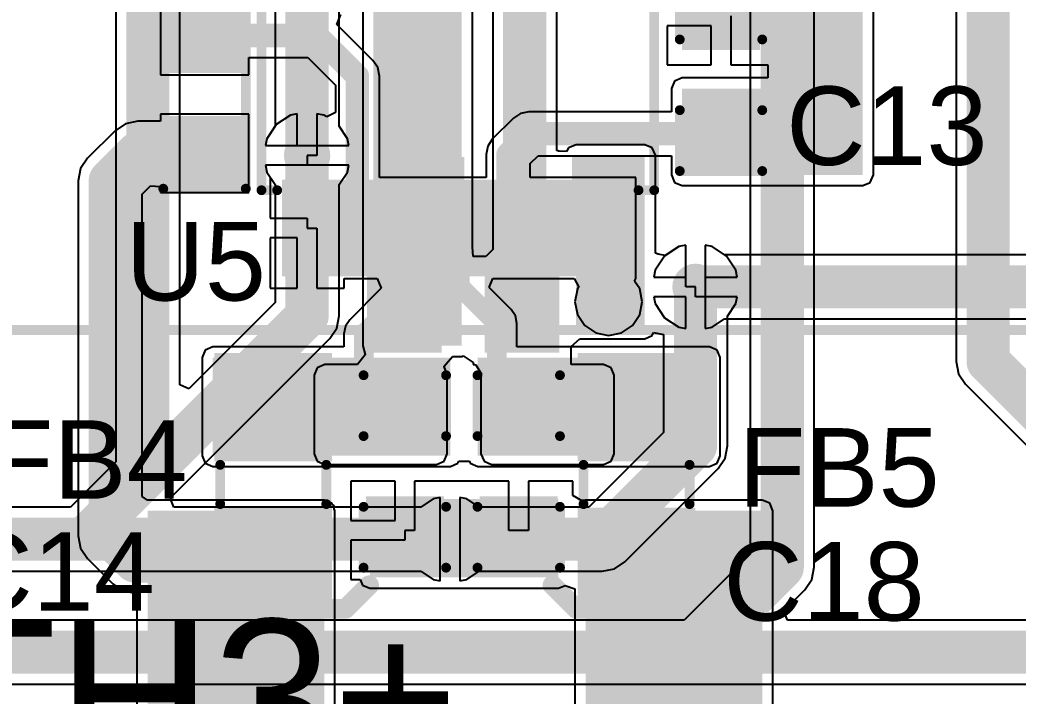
# Model space of a CAD drawing. Header units: millimetres. Extents: x -0.26 to 4.68, y -0.29 to 2.93.
# Drawn here: x 2.191 to 2.699, y 0.453 to 0.797 of the extents above; entities that cross this region are included whole.
import ezdxf

# ---------------------------------------------------------------- set-up
doc = ezdxf.new("R2010")
doc.units = ezdxf.units.MM
doc.header["$MEASUREMENT"] = 0
for name, color, linetype in [('BottomLayer', 5, 'Continuous'), ('BottomPaste', 16, 'Continuous'), ('BottomSolder', 6, 'Continuous'), ('Mechanical1', 6, 'Continuous'), ('TopLayer', 1, 'Continuous'), ('TopOverlay', 2, 'Continuous'), ('TopPaste', 8, 'Continuous'), ('TopSolder', 216, 'Continuous'), ('ViaHoleLayer', 16, 'Continuous')]:
    doc.layers.add(name, color=color, linetype=linetype)
doc.styles.add('Arial', font='', dxfattribs={"height": 0.2})
doc.styles.get('Arial').set_extended_font_data('Arial')

# ---------------------------------------------------------------- blocks, each defined once
blk = doc.blocks.new('14_TSSOP_28')
at = {"layer": 'TopLayer'}
for points in [[(-0.12992, 0.08563), (-0.08858, 0.08563), (-0.08858, 0.06791), (-0.12992, 0.06791)], [(0.08858, 0.08563), (0.12992, 0.08563), (0.12992, 0.06791), (0.08858, 0.06791)], [(-0.12992, 0.06004), (-0.08858, 0.06004), (-0.08858, 0.04232), (-0.12992, 0.04232)], [(0.08858, 0.06004), (0.12992, 0.06004), (0.12992, 0.04232), (0.08858, 0.04232)], [(-0.12992, 0.03445), (-0.08858, 0.03445), (-0.08858, 0.01673), (-0.12992, 0.01673)], [(0.08858, 0.03445), (0.12992, 0.03445), (0.12992, 0.01673), (0.08858, 0.01673)], [(-0.12992, 0.00886), (-0.08858, 0.00886), (-0.08858, -0.00886), (-0.12992, -0.00886)], [(0.08858, 0.00886), (0.12992, 0.00886), (0.12992, -0.00886), (0.08858, -0.00886)], [(-0.12992, -0.01673), (-0.08858, -0.01673), (-0.08858, -0.03445), (-0.12992, -0.03445)], [(0.08858, -0.01673), (0.12992, -0.01673), (0.12992, -0.03445), (0.08858, -0.03445)], [(-0.12992, -0.04232), (-0.08858, -0.04232), (-0.08858, -0.06004), (-0.12992, -0.06004)], [(0.08858, -0.04232), (0.12992, -0.04232), (0.12992, -0.06004), (0.08858, -0.06004)], [(-0.12992, -0.06791), (-0.08858, -0.06791), (-0.08858, -0.08563), (-0.12992, -0.08563)], [(0.08858, -0.06791), (0.12992, -0.06791), (0.12992, -0.08563), (0.08858, -0.08563)]]:
    blk.add_hatch(color=1, dxfattribs=at).paths.add_polyline_path(points)
at = {"layer": 'TopOverlay'}
blk.add_hatch(color=2, dxfattribs=at).paths.add_polyline_path([(-0.08402, 0.068), (-0.07302, 0.068), (-0.07302, 0.086), (-0.08402, 0.086)])
at = {"layer": 'TopPaste'}
for points in [[(-0.12992, 0.08563), (-0.08858, 0.08563), (-0.08858, 0.06791), (-0.12992, 0.06791)], [(0.08858, 0.08563), (0.12992, 0.08563), (0.12992, 0.06791), (0.08858, 0.06791)], [(-0.12992, 0.06004), (-0.08858, 0.06004), (-0.08858, 0.04232), (-0.12992, 0.04232)], [(0.08858, 0.06004), (0.12992, 0.06004), (0.12992, 0.04232), (0.08858, 0.04232)], [(-0.12992, 0.03445), (-0.08858, 0.03445), (-0.08858, 0.01673), (-0.12992, 0.01673)], [(0.08858, 0.03445), (0.12992, 0.03445), (0.12992, 0.01673), (0.08858, 0.01673)], [(-0.12992, 0.00886), (-0.08858, 0.00886), (-0.08858, -0.00886), (-0.12992, -0.00886)], [(0.08858, 0.00886), (0.12992, 0.00886), (0.12992, -0.00886), (0.08858, -0.00886)], [(-0.12992, -0.01673), (-0.08858, -0.01673), (-0.08858, -0.03445), (-0.12992, -0.03445)], [(0.08858, -0.01673), (0.12992, -0.01673), (0.12992, -0.03445), (0.08858, -0.03445)], [(-0.12992, -0.04232), (-0.08858, -0.04232), (-0.08858, -0.06004), (-0.12992, -0.06004)], [(0.08858, -0.04232), (0.12992, -0.04232), (0.12992, -0.06004), (0.08858, -0.06004)], [(-0.12992, -0.06791), (-0.08858, -0.06791), (-0.08858, -0.08563), (-0.12992, -0.08563)], [(0.08858, -0.06791), (0.12992, -0.06791), (0.12992, -0.08563), (0.08858, -0.08563)]]:
    blk.add_hatch(color=8, dxfattribs=at).paths.add_polyline_path(points)
at = {"layer": 'TopSolder'}
for points in [[(-0.13392, 0.08963), (-0.08458, 0.08963), (-0.08458, 0.06391), (-0.13392, 0.06391)], [(0.08458, 0.08963), (0.13392, 0.08963), (0.13392, 0.06391), (0.08458, 0.06391)], [(-0.13392, 0.06404), (-0.08458, 0.06404), (-0.08458, 0.03832), (-0.13392, 0.03832)], [(0.08458, 0.06404), (0.13392, 0.06404), (0.13392, 0.03832), (0.08458, 0.03832)], [(-0.13392, 0.03845), (-0.08458, 0.03845), (-0.08458, 0.01273), (-0.13392, 0.01273)], [(0.08458, 0.03845), (0.13392, 0.03845), (0.13392, 0.01273), (0.08458, 0.01273)], [(-0.13392, 0.01286), (-0.08458, 0.01286), (-0.08458, -0.01286), (-0.13392, -0.01286)], [(0.08458, 0.01286), (0.13392, 0.01286), (0.13392, -0.01286), (0.08458, -0.01286)], [(-0.13392, -0.01273), (-0.08458, -0.01273), (-0.08458, -0.03845), (-0.13392, -0.03845)], [(0.08458, -0.01273), (0.13392, -0.01273), (0.13392, -0.03845), (0.08458, -0.03845)], [(-0.13392, -0.03832), (-0.08458, -0.03832), (-0.08458, -0.06404), (-0.13392, -0.06404)], [(0.08458, -0.03832), (0.13392, -0.03832), (0.13392, -0.06404), (0.08458, -0.06404)], [(-0.13392, -0.06391), (-0.08458, -0.06391), (-0.08458, -0.08963), (-0.13392, -0.08963)], [(0.08458, -0.06391), (0.13392, -0.06391), (0.13392, -0.08963), (0.08458, -0.08963)]]:
    blk.add_hatch(color=216, dxfattribs=at).paths.add_polyline_path(points)
at = {"layer": 'TopOverlay'}
for points, const_width in [([(-0.09, 0.1), (-0.09, 0.092)], 0.005), ([(-0.09, 0.1), (0.09, 0.1)], 0.005), ([(0.09, 0.1), (0.09, 0.092)], 0.005), ([(-0.141, 0.082), (-0.141, 0.072)], 0.00787), ([(-0.141, 0.082), (-0.136, 0.077)], 0.00787), ([(-0.136, 0.077), (-0.141, 0.072)], 0.00787), ([(-0.09, -0.092), (-0.09, -0.1)], 0.005), ([(0.09, -0.092), (0.09, -0.1)], 0.005), ([(-0.09, -0.1), (0.09, -0.1)], 0.005)]:
    blk.add_lwpolyline(points, dxfattribs=dict(at, const_width=const_width))
for points, const_width in [([(-0.09125, 0.1, 1), (-0.08875, 0.1, 1)], 0.0025), ([(-0.09125, 0.1, 1), (-0.08875, 0.1, 1)], 0.0025), ([(0.08875, 0.1, 1), (0.09125, 0.1, 1)], 0.0025), ([(0.08875, 0.1, 1), (0.09125, 0.1, 1)], 0.0025), ([(-0.09125, 0.092, 1), (-0.08875, 0.092, 1)], 0.0025), ([(0.08875, 0.092, 1), (0.09125, 0.092, 1)], 0.0025), ([(-0.14297, 0.082, 1), (-0.13903, 0.082, 1)], 0.00394), ([(-0.14297, 0.082, 1), (-0.13903, 0.082, 1)], 0.00394), ([(-0.13797, 0.077, 1), (-0.13403, 0.077, 1)], 0.00394), ([(-0.13797, 0.077, 1), (-0.13403, 0.077, 1)], 0.00394), ([(-0.14297, 0.072, 1), (-0.13903, 0.072, 1)], 0.00394), ([(-0.14297, 0.072, 1), (-0.13903, 0.072, 1)], 0.00394), ([(-0.09125, -0.092, 1), (-0.08875, -0.092, 1)], 0.0025), ([(0.08875, -0.092, 1), (0.09125, -0.092, 1)], 0.0025), ([(-0.09125, -0.1, 1), (-0.08875, -0.1, 1)], 0.0025), ([(-0.09125, -0.1, 1), (-0.08875, -0.1, 1)], 0.0025), ([(0.08875, -0.1, 1), (0.09125, -0.1, 1)], 0.0025), ([(0.08875, -0.1, 1), (0.09125, -0.1, 1)], 0.0025)]:
    blk.add_lwpolyline(points, format="xyb", close=True, dxfattribs=dict(at, const_width=const_width))
blk = doc.blocks.new('R___0603_B_70')
at = {"layer": 'BottomLayer'}
for points in [[(-0.045, -0.0175), (-0.045, 0.0175), (-0.015, 0.0175), (-0.015, -0.0175)], [(0.015, -0.0175), (0.015, 0.0175), (0.045, 0.0175), (0.045, -0.0175)]]:
    blk.add_hatch(color=5, dxfattribs=at).paths.add_polyline_path(points)
at = {"layer": 'BottomPaste'}
for points in [[(-0.045, -0.0175), (-0.045, 0.0175), (-0.015, 0.0175), (-0.015, -0.0175)], [(0.015, -0.0175), (0.015, 0.0175), (0.045, 0.0175), (0.045, -0.0175)]]:
    blk.add_hatch(color=16, dxfattribs=at).paths.add_polyline_path(points)
at = {"layer": 'BottomSolder'}
for points in [[(-0.049, -0.0215), (-0.049, 0.0215), (-0.011, 0.0215), (-0.011, -0.0215)], [(0.011, -0.0215), (0.011, 0.0215), (0.049, 0.0215), (0.049, -0.0215)]]:
    blk.add_hatch(color=6, dxfattribs=at).paths.add_polyline_path(points)
blk = doc.blocks.new('R___0603_72')
at = {"layer": 'TopLayer'}
for points in [[(-0.015, 0.0175), (-0.015, -0.0175), (-0.045, -0.0175), (-0.045, 0.0175)], [(0.045, 0.0175), (0.045, -0.0175), (0.015, -0.0175), (0.015, 0.0175)]]:
    blk.add_hatch(color=1, dxfattribs=at).paths.add_polyline_path(points)
at = {"layer": 'TopPaste'}
for points in [[(-0.015, 0.0175), (-0.015, -0.0175), (-0.045, -0.0175), (-0.045, 0.0175)], [(0.045, 0.0175), (0.045, -0.0175), (0.015, -0.0175), (0.015, 0.0175)]]:
    blk.add_hatch(color=8, dxfattribs=at).paths.add_polyline_path(points)
at = {"layer": 'TopSolder'}
for points in [[(-0.011, 0.0215), (-0.011, -0.0215), (-0.049, -0.0215), (-0.049, 0.0215)], [(0.049, 0.0215), (0.049, -0.0215), (0.011, -0.0215), (0.011, 0.0215)]]:
    blk.add_hatch(color=216, dxfattribs=at).paths.add_polyline_path(points)
at = {"layer": 'TopOverlay', "const_width": 0.005}
for points in [[(-0.048, 0.021), (0.048, 0.021)], [(-0.048, 0.021), (-0.048, -0.021)], [(0.048, 0.021), (0.048, -0.021)], [(-0.048, -0.021), (0.048, -0.021)]]:
    blk.add_lwpolyline(points, dxfattribs=at)
at = {"layer": 'TopOverlay', "const_width": 0.0025}
for points in [[(-0.04925, 0.021, 1), (-0.04675, 0.021, 1)], [(-0.04925, 0.021, 1), (-0.04675, 0.021, 1)], [(0.04675, 0.021, 1), (0.04925, 0.021, 1)], [(0.04675, 0.021, 1), (0.04925, 0.021, 1)], [(-0.04925, -0.021, 1), (-0.04675, -0.021, 1)], [(-0.04925, -0.021, 1), (-0.04675, -0.021, 1)], [(0.04675, -0.021, 1), (0.04925, -0.021, 1)], [(0.04675, -0.021, 1), (0.04925, -0.021, 1)]]:
    blk.add_lwpolyline(points, format="xyb", close=True, dxfattribs=at)
blk = doc.blocks.new('ZIO_101954_95')
at = {"layer": 'Mechanical1', "const_width": 0.005}
blk.add_lwpolyline([(-0.719, -1.74), (0.719, -1.74)], dxfattribs=at)
blk = doc.blocks.new('1_5_____RGB_OLED_97')
at = {"layer": 'Mechanical1', "const_width": 0.005}
blk.add_lwpolyline([(-0.74, 0.11), (-0.74, -1.666)], dxfattribs=at)
blk = doc.blocks.new('I___0805_114')
at = {"layer": 'TopLayer'}
for points in [[(-0.06299, 0.02598), (-0.01575, 0.02598), (-0.01575, -0.02598), (-0.06299, -0.02598)], [(0.01575, 0.02598), (0.06299, 0.02598), (0.06299, -0.02598), (0.01575, -0.02598)]]:
    blk.add_hatch(color=1, dxfattribs=at).paths.add_polyline_path(points)
at = {"layer": 'TopPaste'}
for points in [[(-0.06299, 0.02598), (-0.01575, 0.02598), (-0.01575, -0.02598), (-0.06299, -0.02598)], [(0.01575, 0.02598), (0.06299, 0.02598), (0.06299, -0.02598), (0.01575, -0.02598)]]:
    blk.add_hatch(color=8, dxfattribs=at).paths.add_polyline_path(points)
at = {"layer": 'TopSolder'}
for points in [[(-0.06699, 0.02998), (-0.01175, 0.02998), (-0.01175, -0.02998), (-0.06699, -0.02998)], [(0.01175, 0.02998), (0.06699, 0.02998), (0.06699, -0.02998), (0.01175, -0.02998)]]:
    blk.add_hatch(color=216, dxfattribs=at).paths.add_polyline_path(points)
at = {"layer": 'TopOverlay', "const_width": 0.005}
for points in [[(-0.01, 0.027), (0.01, 0.027)], [(-0.01, -0.027), (0.01, -0.027)]]:
    blk.add_lwpolyline(points, dxfattribs=at)
at = {"layer": 'TopOverlay', "const_width": 0.0025}
for points in [[(-0.01125, 0.027, 1), (-0.00875, 0.027, 1)], [(0.00875, 0.027, 1), (0.01125, 0.027, 1)], [(-0.01125, -0.027, 1), (-0.00875, -0.027, 1)], [(0.00875, -0.027, 1), (0.01125, -0.027, 1)]]:
    blk.add_lwpolyline(points, format="xyb", close=True, dxfattribs=at)
blk = doc.blocks.new('I___0805_115')
at = {"layer": 'TopLayer'}
for points in [[(-0.06299, 0.02598), (-0.01575, 0.02598), (-0.01575, -0.02598), (-0.06299, -0.02598)], [(0.01575, 0.02598), (0.06299, 0.02598), (0.06299, -0.02598), (0.01575, -0.02598)]]:
    blk.add_hatch(color=1, dxfattribs=at).paths.add_polyline_path(points)
at = {"layer": 'TopPaste'}
for points in [[(-0.06299, 0.02598), (-0.01575, 0.02598), (-0.01575, -0.02598), (-0.06299, -0.02598)], [(0.01575, 0.02598), (0.06299, 0.02598), (0.06299, -0.02598), (0.01575, -0.02598)]]:
    blk.add_hatch(color=8, dxfattribs=at).paths.add_polyline_path(points)
at = {"layer": 'TopSolder'}
for points in [[(-0.06699, 0.02998), (-0.01175, 0.02998), (-0.01175, -0.02998), (-0.06699, -0.02998)], [(0.01175, 0.02998), (0.06699, 0.02998), (0.06699, -0.02998), (0.01175, -0.02998)]]:
    blk.add_hatch(color=216, dxfattribs=at).paths.add_polyline_path(points)
at = {"layer": 'TopOverlay', "const_width": 0.005}
for points in [[(-0.01, 0.027), (0.01, 0.027)], [(-0.01, -0.027), (0.01, -0.027)]]:
    blk.add_lwpolyline(points, dxfattribs=at)
at = {"layer": 'TopOverlay', "const_width": 0.0025}
for points in [[(-0.01125, 0.027, 1), (-0.00875, 0.027, 1)], [(0.00875, 0.027, 1), (0.01125, 0.027, 1)], [(-0.01125, -0.027, 1), (-0.00875, -0.027, 1)], [(0.00875, -0.027, 1), (0.01125, -0.027, 1)]]:
    blk.add_lwpolyline(points, format="xyb", close=True, dxfattribs=at)
blk = doc.blocks.new('SOD_323_B_140')
at = {"layer": 'BottomLayer'}
for points in [[(-0.02953, -0.01772), (-0.06102, -0.01772), (-0.06102, 0.01772), (-0.02953, 0.01772)], [(0.06102, -0.01772), (0.02953, -0.01772), (0.02953, 0.01772), (0.06102, 0.01772)]]:
    blk.add_hatch(color=5, dxfattribs=at).paths.add_polyline_path(points)
at = {"layer": 'BottomPaste'}
for points in [[(-0.02953, -0.01772), (-0.06102, -0.01772), (-0.06102, 0.01772), (-0.02953, 0.01772)], [(0.06102, -0.01772), (0.02953, -0.01772), (0.02953, 0.01772), (0.06102, 0.01772)]]:
    blk.add_hatch(color=16, dxfattribs=at).paths.add_polyline_path(points)
at = {"layer": 'BottomSolder'}
for points in [[(-0.02736, -0.01988), (-0.06319, -0.01988), (-0.06319, 0.01988), (-0.02736, 0.01988)], [(0.06319, -0.01988), (0.02736, -0.01988), (0.02736, 0.01988), (0.06319, 0.01988)]]:
    blk.add_hatch(color=6, dxfattribs=at).paths.add_polyline_path(points)
blk = doc.blocks.new('C___0603_183')
at = {"layer": 'TopLayer'}
for points in [[(-0.015, 0.0175), (-0.015, -0.0175), (-0.045, -0.0175), (-0.045, 0.0175)], [(0.045, 0.0175), (0.045, -0.0175), (0.015, -0.0175), (0.015, 0.0175)]]:
    blk.add_hatch(color=1, dxfattribs=at).paths.add_polyline_path(points)
at = {"layer": 'TopPaste'}
for points in [[(-0.015, 0.0175), (-0.015, -0.0175), (-0.045, -0.0175), (-0.045, 0.0175)], [(0.045, 0.0175), (0.045, -0.0175), (0.015, -0.0175), (0.015, 0.0175)]]:
    blk.add_hatch(color=8, dxfattribs=at).paths.add_polyline_path(points)
at = {"layer": 'TopSolder'}
for points in [[(-0.01264, 0.01986), (-0.01264, -0.01986), (-0.04736, -0.01986), (-0.04736, 0.01986)], [(0.04736, 0.01986), (0.04736, -0.01986), (0.01264, -0.01986), (0.01264, 0.01986)]]:
    blk.add_hatch(color=216, dxfattribs=at).paths.add_polyline_path(points)
at = {"layer": 'TopOverlay', "const_width": 0.005}
for points in [[(-0.018, 0.021), (-0.049, 0.021)], [(-0.049, -0.021), (-0.049, 0.021)], [(0.049, 0.021), (0.018, 0.021)], [(0.049, -0.021), (0.049, 0.021)], [(-0.018, -0.021), (-0.049, -0.021)], [(0.049, -0.021), (0.018, -0.021)]]:
    blk.add_lwpolyline(points, dxfattribs=at)
at = {"layer": 'TopOverlay', "const_width": 0.0025}
for points in [[(-0.05025, 0.021, 1), (-0.04775, 0.021, 1)], [(-0.05025, 0.021, 1), (-0.04775, 0.021, 1)], [(-0.01925, 0.021, 1), (-0.01675, 0.021, 1)], [(0.01675, 0.021, 1), (0.01925, 0.021, 1)], [(0.04775, 0.021, 1), (0.05025, 0.021, 1)], [(0.04775, 0.021, 1), (0.05025, 0.021, 1)], [(-0.05025, -0.021, 1), (-0.04775, -0.021, 1)], [(-0.05025, -0.021, 1), (-0.04775, -0.021, 1)], [(-0.01925, -0.021, 1), (-0.01675, -0.021, 1)], [(0.01675, -0.021, 1), (0.01925, -0.021, 1)], [(0.04775, -0.021, 1), (0.05025, -0.021, 1)], [(0.04775, -0.021, 1), (0.05025, -0.021, 1)]]:
    blk.add_lwpolyline(points, format="xyb", close=True, dxfattribs=at)
blk = doc.blocks.new('C___0603_B_185')
at = {"layer": 'BottomLayer'}
for points in [[(-0.045, -0.0175), (-0.045, 0.0175), (-0.015, 0.0175), (-0.015, -0.0175)], [(0.015, -0.0175), (0.015, 0.0175), (0.045, 0.0175), (0.045, -0.0175)]]:
    blk.add_hatch(color=5, dxfattribs=at).paths.add_polyline_path(points)
at = {"layer": 'BottomPaste'}
for points in [[(-0.045, -0.0175), (-0.045, 0.0175), (-0.015, 0.0175), (-0.015, -0.0175)], [(0.015, -0.0175), (0.015, 0.0175), (0.045, 0.0175), (0.045, -0.0175)]]:
    blk.add_hatch(color=16, dxfattribs=at).paths.add_polyline_path(points)
at = {"layer": 'BottomSolder'}
for points in [[(-0.04736, -0.01986), (-0.04736, 0.01986), (-0.01264, 0.01986), (-0.01264, -0.01986)], [(0.01264, -0.01986), (0.01264, 0.01986), (0.04736, 0.01986), (0.04736, -0.01986)]]:
    blk.add_hatch(color=6, dxfattribs=at).paths.add_polyline_path(points)
blk = doc.blocks.new('C___0603_187')
at = {"layer": 'TopLayer'}
for points in [[(-0.015, 0.0175), (-0.015, -0.0175), (-0.045, -0.0175), (-0.045, 0.0175)], [(0.045, 0.0175), (0.045, -0.0175), (0.015, -0.0175), (0.015, 0.0175)]]:
    blk.add_hatch(color=1, dxfattribs=at).paths.add_polyline_path(points)
at = {"layer": 'TopPaste'}
for points in [[(-0.015, 0.0175), (-0.015, -0.0175), (-0.045, -0.0175), (-0.045, 0.0175)], [(0.045, 0.0175), (0.045, -0.0175), (0.015, -0.0175), (0.015, 0.0175)]]:
    blk.add_hatch(color=8, dxfattribs=at).paths.add_polyline_path(points)
at = {"layer": 'TopSolder'}
for points in [[(-0.01264, 0.01986), (-0.01264, -0.01986), (-0.04736, -0.01986), (-0.04736, 0.01986)], [(0.04736, 0.01986), (0.04736, -0.01986), (0.01264, -0.01986), (0.01264, 0.01986)]]:
    blk.add_hatch(color=216, dxfattribs=at).paths.add_polyline_path(points)
at = {"layer": 'TopOverlay', "const_width": 0.005}
for points in [[(-0.049, 0.021), (-0.018, 0.021)], [(-0.049, 0.021), (-0.049, -0.021)], [(0.018, 0.021), (0.049, 0.021)], [(0.049, 0.021), (0.049, -0.021)], [(-0.049, -0.021), (-0.018, -0.021)], [(0.018, -0.021), (0.049, -0.021)]]:
    blk.add_lwpolyline(points, dxfattribs=at)
at = {"layer": 'TopOverlay', "const_width": 0.0025}
for points in [[(-0.05025, 0.021, 1), (-0.04775, 0.021, 1)], [(-0.05025, 0.021, 1), (-0.04775, 0.021, 1)], [(-0.01925, 0.021, 1), (-0.01675, 0.021, 1)], [(0.01675, 0.021, 1), (0.01925, 0.021, 1)], [(0.04775, 0.021, 1), (0.05025, 0.021, 1)], [(0.04775, 0.021, 1), (0.05025, 0.021, 1)], [(-0.05025, -0.021, 1), (-0.04775, -0.021, 1)], [(-0.05025, -0.021, 1), (-0.04775, -0.021, 1)], [(-0.01925, -0.021, 1), (-0.01675, -0.021, 1)], [(0.01675, -0.021, 1), (0.01925, -0.021, 1)], [(0.04775, -0.021, 1), (0.05025, -0.021, 1)], [(0.04775, -0.021, 1), (0.05025, -0.021, 1)]]:
    blk.add_lwpolyline(points, format="xyb", close=True, dxfattribs=at)
blk = doc.blocks.new('C___0603_188')
at = {"layer": 'TopLayer'}
for points in [[(-0.015, 0.0175), (-0.015, -0.0175), (-0.045, -0.0175), (-0.045, 0.0175)], [(0.045, 0.0175), (0.045, -0.0175), (0.015, -0.0175), (0.015, 0.0175)]]:
    blk.add_hatch(color=1, dxfattribs=at).paths.add_polyline_path(points)
at = {"layer": 'TopPaste'}
for points in [[(-0.015, 0.0175), (-0.015, -0.0175), (-0.045, -0.0175), (-0.045, 0.0175)], [(0.045, 0.0175), (0.045, -0.0175), (0.015, -0.0175), (0.015, 0.0175)]]:
    blk.add_hatch(color=8, dxfattribs=at).paths.add_polyline_path(points)
at = {"layer": 'TopSolder'}
for points in [[(-0.01264, 0.01986), (-0.01264, -0.01986), (-0.04736, -0.01986), (-0.04736, 0.01986)], [(0.04736, 0.01986), (0.04736, -0.01986), (0.01264, -0.01986), (0.01264, 0.01986)]]:
    blk.add_hatch(color=216, dxfattribs=at).paths.add_polyline_path(points)
at = {"layer": 'TopOverlay', "const_width": 0.005}
for points in [[(-0.049, -0.021), (-0.049, 0.021)], [(-0.018, 0.021), (-0.049, 0.021)], [(0.049, 0.021), (0.018, 0.021)], [(0.049, -0.021), (0.049, 0.021)], [(-0.018, -0.021), (-0.049, -0.021)], [(0.049, -0.021), (0.018, -0.021)]]:
    blk.add_lwpolyline(points, dxfattribs=at)
at = {"layer": 'TopOverlay', "const_width": 0.0025}
for points in [[(-0.05025, 0.021, 1), (-0.04775, 0.021, 1)], [(-0.05025, 0.021, 1), (-0.04775, 0.021, 1)], [(-0.01925, 0.021, 1), (-0.01675, 0.021, 1)], [(0.01675, 0.021, 1), (0.01925, 0.021, 1)], [(0.04775, 0.021, 1), (0.05025, 0.021, 1)], [(0.04775, 0.021, 1), (0.05025, 0.021, 1)], [(-0.05025, -0.021, 1), (-0.04775, -0.021, 1)], [(-0.05025, -0.021, 1), (-0.04775, -0.021, 1)], [(-0.01925, -0.021, 1), (-0.01675, -0.021, 1)], [(0.01675, -0.021, 1), (0.01925, -0.021, 1)], [(0.04775, -0.021, 1), (0.05025, -0.021, 1)], [(0.04775, -0.021, 1), (0.05025, -0.021, 1)]]:
    blk.add_lwpolyline(points, format="xyb", close=True, dxfattribs=at)

msp = doc.modelspace()

# ---------------------------------------------------------------- hatches: boundary and pattern name
at = {"layer": 'BottomLayer'}
for points in [[(2.37082, 0.63095), (2.41582, 0.63095), (2.41582, 0.83295), (2.37082, 0.83295)], [(2.474, 0.63995), (2.509, 0.63995), (2.509, 0.72795), (2.474, 0.72795)], [(2.403, 0.61595), (2.346, 0.61595), (2.346, 0.57595), (2.403, 0.57595)], [(2.431, 0.57595), (2.488, 0.57595), (2.488, 0.61595), (2.431, 0.61595)]]:
    msp.add_hatch(color=5, dxfattribs=at).paths.add_polyline_path(points)
h = msp.add_hatch(color=5, dxfattribs=at)
edge = h.paths.add_edge_path()
edge.add_arc((2.33705, 0.7279), 0.01181, 0, 360)
h = msp.add_hatch(color=5, dxfattribs=at)
edge = h.paths.add_edge_path()
edge.add_arc((2.53482, 0.66095), 0.01181, 0, 360)
h = msp.add_hatch(color=5, dxfattribs=at)
edge = h.paths.add_edge_path()
edge.add_arc((2.49059, 0.65336), 0.01181, 0, 360)
h = msp.add_hatch(color=5, dxfattribs=at)
edge = h.paths.add_edge_path()
edge.add_arc((2.358, 0.59595), 0.01181, 0, 360)
h = msp.add_hatch(color=5, dxfattribs=at)
edge = h.paths.add_edge_path()
edge.add_arc((2.476, 0.59695), 0.01181, 0, 360)
h = msp.add_hatch(color=5, dxfattribs=at)
edge = h.paths.add_edge_path()
edge.add_arc((2.40982, 0.53245), 0.01181, 0, 360)
at = {"layer": 'BottomSolder'}
h = msp.add_hatch(color=6, dxfattribs=at)
edge = h.paths.add_edge_path()
edge.add_arc((2.33705, 0.7279), 0.00591, 0, 360)
h = msp.add_hatch(color=6, dxfattribs=at)
edge = h.paths.add_edge_path()
edge.add_arc((2.53482, 0.66095), 0.00591, 0, 360)
h = msp.add_hatch(color=6, dxfattribs=at)
edge = h.paths.add_edge_path()
edge.add_arc((2.49059, 0.65336), 0.00591, 0, 360)
h = msp.add_hatch(color=6, dxfattribs=at)
edge = h.paths.add_edge_path()
edge.add_arc((2.358, 0.59595), 0.00591, 0, 360)
h = msp.add_hatch(color=6, dxfattribs=at)
edge = h.paths.add_edge_path()
edge.add_arc((2.476, 0.59695), 0.00591, 0, 360)
h = msp.add_hatch(color=6, dxfattribs=at)
edge = h.paths.add_edge_path()
edge.add_arc((2.40982, 0.53245), 0.00591, 0, 360)
at = {"layer": 'TopLayer'}
for points in [[(2.577, 0.718), (2.62, 0.718), (2.62, 0.93195), (2.577, 0.93195)], [(2.528, 0.78295), (2.565, 0.78295), (2.565, 0.86495), (2.528, 0.86495)], [(2.528, 0.71795), (2.598, 0.71795), (2.598, 0.76195), (2.528, 0.76195)], [(2.41, 0.62495), (2.289, 0.62495), (2.289, 0.57495), (2.41, 0.57495)], [(2.42396, 0.57495), (2.542, 0.57495), (2.542, 0.62495), (2.42396, 0.62495)], [(2.369, 0.51295), (2.465, 0.51295), (2.465, 0.55295), (2.369, 0.55295)], [(2.34582, 0.54695), (2.25582, 0.54695), (2.25582, 0.29895), (2.34582, 0.29895)], [(2.47882, 0.29895), (2.56882, 0.29895), (2.56882, 0.54695), (2.47882, 0.54695)]]:
    msp.add_hatch(color=1, dxfattribs=at).paths.add_polyline_path(points)
h = msp.add_hatch(color=1, dxfattribs=at)
edge = h.paths.add_edge_path()
edge.add_arc((2.33705, 0.7279), 0.01181, 0, 360)
h = msp.add_hatch(color=1, dxfattribs=at)
edge = h.paths.add_edge_path()
edge.add_arc((2.53482, 0.66095), 0.01181, 0, 360)
h = msp.add_hatch(color=1, dxfattribs=at)
edge = h.paths.add_edge_path()
edge.add_arc((2.49059, 0.65336), 0.01181, 0, 360)
h = msp.add_hatch(color=1, dxfattribs=at)
edge = h.paths.add_edge_path()
edge.add_arc((2.358, 0.59595), 0.01181, 0, 360)
h = msp.add_hatch(color=1, dxfattribs=at)
edge = h.paths.add_edge_path()
edge.add_arc((2.476, 0.59695), 0.01181, 0, 360)
h = msp.add_hatch(color=1, dxfattribs=at)
edge = h.paths.add_edge_path()
edge.add_arc((2.40982, 0.53245), 0.01181, 0, 360)
at = {"layer": 'TopSolder'}
h = msp.add_hatch(color=216, dxfattribs=at)
edge = h.paths.add_edge_path()
edge.add_arc((2.33705, 0.7279), 0.00591, 0, 360)
h = msp.add_hatch(color=216, dxfattribs=at)
edge = h.paths.add_edge_path()
edge.add_arc((2.53482, 0.66095), 0.00591, 0, 360)
h = msp.add_hatch(color=216, dxfattribs=at)
edge = h.paths.add_edge_path()
edge.add_arc((2.49059, 0.65336), 0.00591, 0, 360)
h = msp.add_hatch(color=216, dxfattribs=at)
edge = h.paths.add_edge_path()
edge.add_arc((2.358, 0.59595), 0.00591, 0, 360)
h = msp.add_hatch(color=216, dxfattribs=at)
edge = h.paths.add_edge_path()
edge.add_arc((2.476, 0.59695), 0.00591, 0, 360)
h = msp.add_hatch(color=216, dxfattribs=at)
edge = h.paths.add_edge_path()
edge.add_arc((2.40982, 0.53245), 0.00591, 0, 360)
at = {"layer": 'ViaHoleLayer'}
h = msp.add_hatch(color=16, dxfattribs=at)
edge = h.paths.add_edge_path()
edge.add_arc((2.33705, 0.7279), 0.00591, 0, 360)
h = msp.add_hatch(color=16, dxfattribs=at)
edge = h.paths.add_edge_path()
edge.add_arc((2.53482, 0.66095), 0.00591, 0, 360)
h = msp.add_hatch(color=16, dxfattribs=at)
edge = h.paths.add_edge_path()
edge.add_arc((2.49059, 0.65336), 0.00591, 0, 360)
h = msp.add_hatch(color=16, dxfattribs=at)
edge = h.paths.add_edge_path()
edge.add_arc((2.358, 0.59595), 0.00591, 0, 360)
h = msp.add_hatch(color=16, dxfattribs=at)
edge = h.paths.add_edge_path()
edge.add_arc((2.476, 0.59695), 0.00591, 0, 360)
h = msp.add_hatch(color=16, dxfattribs=at)
edge = h.paths.add_edge_path()
edge.add_arc((2.40982, 0.53245), 0.00591, 0, 360)

# ---------------------------------------------------------------- linework, layer by layer
at = {"layer": 'BottomLayer'}
for p, q in [((2.23962, 1.43817), (2.23962, 0.57182)), ((2.66751, 0.93153), (2.66751, 0.62295)), ((2.59532, 0.51813), (2.59532, 0.87213)), ((2.32074, 0.8551), (2.32074, 0.74275)), ((2.35336, 0.74275), (2.35336, 0.8551)), ((2.27225, 0.61098), (2.27225, 0.84093)), ((2.36541, 0.83295), (2.36541, 0.63095)), ((2.42123, 0.68132), (2.42123, 0.83295)), ((2.43155, 0.83031), (2.43155, 0.67998)), ((2.46418, 0.73036), (2.46418, 0.8299)), ((2.56269, 0.82664), (2.56269, 0.52489)), ((2.32074, 0.74275), (2.31651, 0.73641)), ((2.3576, 0.73641), (2.35336, 0.74275)), ((2.31651, 0.73641), (2.31581, 0.7329)), ((2.31581, 0.7329), (2.35829, 0.7329)), ((2.35829, 0.7329), (2.3576, 0.73641)), ((2.474, 0.73336), (2.47018, 0.73178)), ((2.509, 0.73336), (2.474, 0.73336)), ((2.51283, 0.73178), (2.509, 0.73336)), ((2.46524, 0.73009), (2.46418, 0.73036)), ((2.46907, 0.72989), (2.46524, 0.73009)), ((2.47018, 0.73178), (2.46907, 0.72989)), ((2.51442, 0.72795), (2.51283, 0.73178)), ((2.51442, 0.67809), (2.51442, 0.72795)), ((2.35829, 0.7229), (2.31581, 0.7229)), ((2.31581, 0.7229), (2.31651, 0.71939)), ((2.3576, 0.71939), (2.35829, 0.7229)), ((2.31651, 0.71939), (2.32074, 0.71306)), ((2.35336, 0.71306), (2.3576, 0.71939)), ((2.32074, 0.71306), (2.32074, 0.65293)), ((2.35336, 0.64618), (2.35336, 0.71306)), ((2.42155, 0.67645), (2.42123, 0.68132)), ((2.52631, 0.68149), (2.51942, 0.67689)), ((2.52982, 0.68219), (2.52631, 0.68149)), ((2.52982, 0.66095), (2.52982, 0.68219)), ((2.54333, 0.68149), (2.53982, 0.68219)), ((2.53982, 0.68219), (2.53982, 0.66595)), ((2.55055, 0.67667), (2.54333, 0.68149)), ((2.42802, 0.67645), (2.42155, 0.67645)), ((2.43155, 0.67998), (2.42802, 0.67645)), ((2.51575, 0.67769), (2.51442, 0.67809)), ((2.51942, 0.67689), (2.51575, 0.67769)), ((2.55537, 0.66946), (2.55055, 0.67667)), ((2.53982, 0.66595), (2.55607, 0.66595)), ((2.55607, 0.66595), (2.55537, 0.66946)), ((2.53482, 0.66095), (2.52982, 0.66095)), ((2.53482, 0.65595), (2.53482, 0.66095)), ((2.55607, 0.65595), (2.53482, 0.65595)), ((2.55537, 0.65244), (2.55607, 0.65595)), ((2.32074, 0.65293), (2.27687, 0.60906)), ((2.55114, 0.6461), (2.55537, 0.65244)), ((2.35212, 0.63993), (2.35336, 0.64618)), ((2.55114, 0.57995), (2.55114, 0.6461)), ((2.34859, 0.63464), (2.35212, 0.63993)), ((2.509, 0.63454), (2.51283, 0.63612)), ((2.51283, 0.63612), (2.51351, 0.63776)), ((2.51351, 0.63776), (2.51851, 0.63677)), ((2.51851, 0.63677), (2.51851, 0.58671)), ((2.26771, 0.55376), (2.34859, 0.63464)), ((2.36541, 0.63095), (2.36655, 0.62645)), ((2.47155, 0.63055), (2.47587, 0.63454)), ((2.47155, 0.62145), (2.47155, 0.63055)), ((2.47587, 0.63454), (2.509, 0.63454)), ((2.36657, 0.62636), (2.36271, 0.62136)), ((2.36655, 0.62645), (2.36655, 0.62645)), ((2.36655, 0.62645), (2.36657, 0.62636)), ((2.40681, 0.62054), (2.41103, 0.62554)), ((2.41103, 0.62554), (2.41582, 0.62554)), ((2.41582, 0.62554), (2.41655, 0.62584)), ((2.41655, 0.62584), (2.42155, 0.6225)), ((2.346, 0.62136), (2.34218, 0.61978)), ((2.36271, 0.62136), (2.346, 0.62136)), ((2.40682, 0.62045), (2.40681, 0.62054)), ((2.40836, 0.61608), (2.40682, 0.62045)), ((2.40682, 0.62045), (2.40682, 0.62045)), ((2.42155, 0.6225), (2.42155, 0.62145)), ((2.42155, 0.62145), (2.42224, 0.62145)), ((2.42224, 0.62145), (2.4229, 0.6213)), ((2.4229, 0.6213), (2.4258, 0.61645)), ((2.47651, 0.62136), (2.47155, 0.62145)), ((2.488, 0.62136), (2.47651, 0.62136)), ((2.49183, 0.61978), (2.488, 0.62136)), ((2.66751, 0.62295), (2.66875, 0.61671)), ((2.34218, 0.61978), (2.34059, 0.61595)), ((2.34059, 0.61595), (2.34059, 0.57595)), ((2.40842, 0.61595), (2.40836, 0.61608)), ((2.40842, 0.57595), (2.40842, 0.61595)), ((2.4258, 0.61645), (2.42559, 0.61595)), ((2.42559, 0.61595), (2.42559, 0.57595)), ((2.49342, 0.61595), (2.49183, 0.61978)), ((2.49342, 0.57595), (2.49342, 0.61595)), ((2.66875, 0.61671), (2.67229, 0.61141)), ((2.27687, 0.60906), (2.27225, 0.61098)), ((2.67229, 0.61141), (2.77529, 0.50841)), ((2.51851, 0.58671), (2.48057, 0.54876)), ((2.54989, 0.57371), (2.55114, 0.57995)), ((2.34059, 0.57595), (2.34218, 0.57212)), ((2.40683, 0.57212), (2.40842, 0.57595)), ((2.42559, 0.57595), (2.42718, 0.57212)), ((2.49183, 0.57212), (2.49342, 0.57595)), ((2.23962, 0.57182), (2.21657, 0.54876)), ((2.34218, 0.57212), (2.346, 0.57054)), ((2.346, 0.57054), (2.403, 0.57054)), ((2.403, 0.57054), (2.40683, 0.57212)), ((2.42718, 0.57212), (2.431, 0.57054)), ((2.431, 0.57054), (2.488, 0.57054)), ((2.488, 0.57054), (2.49183, 0.57212)), ((2.54636, 0.56841), (2.54989, 0.57371)), ((2.49886, 0.52091), (2.54636, 0.56841)), ((2.26781, 0.55221), (2.26771, 0.55376)), ((2.26924, 0.54876), (2.26781, 0.55221)), ((2.40131, 0.55299), (2.39498, 0.54876)), ((2.40482, 0.55369), (2.40131, 0.55299)), ((2.40482, 0.53245), (2.40482, 0.55369)), ((2.41833, 0.55299), (2.41482, 0.55369)), ((2.41482, 0.55369), (2.41482, 0.53245)), ((2.42467, 0.54876), (2.41833, 0.55299)), ((2.21657, 0.54876), (1.79067, 0.54876)), ((2.39498, 0.54876), (2.26924, 0.54876)), ((2.48057, 0.54876), (2.42467, 0.54876)), ((2.40482, 0.5112), (2.40482, 0.53245)), ((2.41482, 0.53245), (2.41482, 0.5112)), ((2.56269, 0.52489), (2.52907, 0.49126)), ((2.49357, 0.51738), (2.49886, 0.52091)), ((1.79067, 0.51614), (2.39498, 0.51614)), ((2.39498, 0.51614), (2.40131, 0.5119)), ((2.41833, 0.5119), (2.42467, 0.51614)), ((2.42467, 0.51614), (2.48732, 0.51614)), ((2.48732, 0.51614), (2.49357, 0.51738)), ((2.59408, 0.51189), (2.59532, 0.51813)), ((2.40131, 0.5119), (2.40482, 0.5112)), ((2.41482, 0.5112), (2.41833, 0.5119)), ((2.59054, 0.50659), (2.59408, 0.51189)), ((2.57983, 0.49588), (2.59054, 0.50659)), ((2.58174, 0.49126), (2.57983, 0.49588)), ((2.52907, 0.49126), (2.01198, 0.49126)), ((3.22567, 0.49126), (2.58174, 0.49126)), ((2.01198, 0.45864), (3.22567, 0.45864))]:
    msp.add_line(p, q, dxfattribs=at)
for points, const_width in [([(2.25593, 0.56506), (2.25593, 1.43817)], 0.022), ([(2.68382, 0.62295), (2.68382, 1.06695)], 0.022), ([(2.33705, 0.7279), (2.33705, 0.86995)], 0.022), ([(2.579, 0.51813), (2.579, 0.87213)], 0.022), ([(2.44787, 0.64909), (2.44787, 0.84481)], 0.022), ([(2.33705, 0.64618), (2.33705, 0.7279)], 0.022), ([(2.39927, 0.70718), (2.39927, 0.70915)], 0.008), ([(2.53482, 0.57995), (2.53482, 0.66095)], 0.022), ([(2.25593, 0.56506), (2.33705, 0.64618)], 0.022), ([(2.68382, 0.62295), (2.78682, 0.51995)], 0.022), ([(2.48732, 0.53245), (2.53482, 0.57995)], 0.022), ([(2.22332, 0.53245), (2.25593, 0.56506)], 0.022), ([(1.77582, 0.53245), (2.22332, 0.53245)], 0.022), ([(2.22332, 0.53245), (2.40982, 0.53245)], 0.022), ([(2.40982, 0.53245), (2.48732, 0.53245)], 0.022), ([(2.53582, 0.47495), (2.579, 0.51813)], 0.022), ([(2.00826, 0.47495), (2.53582, 0.47495)], 0.022), ([(2.53582, 0.47495), (3.79382, 0.47495)], 0.022)]:
    msp.add_lwpolyline(points, dxfattribs=dict(at, const_width=const_width))
for points, const_width in [([(2.33155, 0.7279, 1), (2.34255, 0.7279, 1)], 0.011), ([(2.33155, 0.7279, 1), (2.34255, 0.7279, 1)], 0.011), ([(2.39727, 0.70915, 1), (2.40127, 0.70915, 1)], 0.004), ([(2.39727, 0.70718, 1), (2.40127, 0.70718, 1)], 0.004), ([(2.52932, 0.66095, 1), (2.54032, 0.66095, 1)], 0.011), ([(2.33155, 0.64618, 1), (2.34255, 0.64618, 1)], 0.011), ([(2.33155, 0.64618, 1), (2.34255, 0.64618, 1)], 0.011), ([(2.44237, 0.64909, 1), (2.45337, 0.64909, 1)], 0.011), ([(2.67832, 0.62295, 1), (2.68932, 0.62295, 1)], 0.011), ([(2.67832, 0.62295, 1), (2.68932, 0.62295, 1)], 0.011), ([(2.52932, 0.57995, 1), (2.54032, 0.57995, 1)], 0.011), ([(2.52932, 0.57995, 1), (2.54032, 0.57995, 1)], 0.011), ([(2.25043, 0.56506, 1), (2.26143, 0.56506, 1)], 0.011), ([(2.25043, 0.56506, 1), (2.26143, 0.56506, 1)], 0.011), ([(2.25043, 0.56506, 1), (2.26143, 0.56506, 1)], 0.011), ([(2.21782, 0.53245, 1), (2.22882, 0.53245, 1)], 0.011), ([(2.21782, 0.53245, 1), (2.22882, 0.53245, 1)], 0.011), ([(2.21782, 0.53245, 1), (2.22882, 0.53245, 1)], 0.011), ([(2.40432, 0.53245, 1), (2.41532, 0.53245, 1)], 0.011), ([(2.40432, 0.53245, 1), (2.41532, 0.53245, 1)], 0.011), ([(2.48182, 0.53245, 1), (2.49282, 0.53245, 1)], 0.011), ([(2.48182, 0.53245, 1), (2.49282, 0.53245, 1)], 0.011), ([(2.5735, 0.51813, 1), (2.5845, 0.51813, 1)], 0.011), ([(2.5735, 0.51813, 1), (2.5845, 0.51813, 1)], 0.011), ([(2.53032, 0.47495, 1), (2.54132, 0.47495, 1)], 0.011), ([(2.53032, 0.47495, 1), (2.54132, 0.47495, 1)], 0.011), ([(2.53032, 0.47495, 1), (2.54132, 0.47495, 1)], 0.011)]:
    msp.add_lwpolyline(points, format="xyb", close=True, dxfattribs=dict(at, const_width=const_width))
at = {"layer": 'TopLayer'}
for p, q in [((2.62541, 0.718), (2.62541, 0.93195)), ((2.26232, 0.80895), (2.26232, 0.76895)), ((2.35218, 0.79464), (2.35425, 0.79964)), ((2.55282, 0.79895), (2.55282, 0.77395)), ((2.37057, 0.77624), (2.35218, 0.79464)), ((2.54282, 0.79395), (2.52032, 0.79395)), ((2.52032, 0.79395), (2.52032, 0.77395)), ((2.54282, 0.77395), (2.54282, 0.79395)), ((2.30732, 0.76895), (2.30732, 0.77773)), ((2.30732, 0.77773), (2.33736, 0.77773)), ((2.33736, 0.77773), (2.35143, 0.76367)), ((2.373, 0.7726), (2.37057, 0.77624)), ((2.37057, 0.77624), (2.37057, 0.77624)), ((2.37386, 0.76831), (2.373, 0.7726)), ((2.52032, 0.77395), (2.54282, 0.77395)), ((2.55282, 0.77395), (2.57159, 0.77395)), ((2.57159, 0.77395), (2.57159, 0.76736)), ((2.26232, 0.76895), (2.30732, 0.76895)), ((2.37386, 0.71658), (2.37386, 0.76831)), ((2.37386, 0.76831), (2.37386, 0.76831)), ((2.35143, 0.76367), (2.35143, 0.74983)), ((2.52418, 0.76578), (2.52259, 0.76195)), ((2.528, 0.76736), (2.52418, 0.76578)), ((2.57159, 0.76736), (2.528, 0.76736)), ((2.52259, 0.76195), (2.52259, 0.75016)), ((2.30732, 0.74895), (2.26232, 0.74895)), ((2.26232, 0.74895), (2.26232, 0.74526)), ((2.30732, 0.70895), (2.30732, 0.74895)), ((2.32854, 0.74845), (2.32133, 0.74363)), ((2.33205, 0.74915), (2.32854, 0.74845)), ((2.33205, 0.7329), (2.33205, 0.74915)), ((2.34556, 0.74845), (2.34205, 0.74915)), ((2.34205, 0.74915), (2.34205, 0.7279)), ((2.34702, 0.74747), (2.34556, 0.74845)), ((2.35143, 0.74983), (2.34702, 0.74747)), ((2.44571, 0.74931), (2.44207, 0.74688)), ((2.45, 0.75016), (2.44571, 0.74931)), ((2.52259, 0.75016), (2.45, 0.75016)), ((2.45, 0.75016), (2.45, 0.75016)), ((2.24458, 0.74402), (2.23929, 0.74048)), ((2.25082, 0.74526), (2.24458, 0.74402)), ((2.26232, 0.74526), (2.25082, 0.74526)), ((2.32133, 0.74363), (2.31651, 0.73641)), ((2.44207, 0.74688), (2.43148, 0.73629)), ((2.44207, 0.74688), (2.44207, 0.74688)), ((2.23929, 0.74048), (2.22529, 0.72648)), ((2.31651, 0.73641), (2.31581, 0.7329)), ((2.31581, 0.7329), (2.33205, 0.7329)), ((2.42905, 0.73265), (2.4282, 0.72836)), ((2.43148, 0.73629), (2.42905, 0.73265)), ((2.34205, 0.7279), (2.33705, 0.7279)), ((2.33705, 0.7279), (2.33705, 0.7229)), ((2.4282, 0.72836), (2.4282, 0.72836)), ((2.4282, 0.72836), (2.4282, 0.71658)), ((2.45063, 0.72371), (2.45465, 0.72773)), ((2.45465, 0.72773), (2.52259, 0.72773)), ((2.52259, 0.72773), (2.52259, 0.71795)), ((2.22529, 0.72648), (2.22175, 0.72119)), ((2.33705, 0.7229), (2.31581, 0.7229)), ((2.31581, 0.7229), (2.31651, 0.71939)), ((2.45063, 0.71658), (2.45063, 0.72371)), ((2.22175, 0.72119), (2.22051, 0.71495)), ((2.31651, 0.71939), (2.31819, 0.71687)), ((2.31819, 0.71687), (2.31819, 0.69591)), ((2.52259, 0.71795), (2.52418, 0.71412)), ((2.62383, 0.71417), (2.62541, 0.718)), ((2.22051, 0.71495), (2.22051, 0.53414)), ((2.25314, 0.70819), (2.25732, 0.71238)), ((2.25732, 0.71238), (2.26232, 0.71201)), ((2.26232, 0.71201), (2.26232, 0.70895)), ((2.4282, 0.71658), (2.37386, 0.71658)), ((2.50445, 0.71658), (2.45063, 0.71658)), ((2.50445, 0.66524), (2.50445, 0.71658)), ((2.52418, 0.71412), (2.528, 0.71254)), ((2.528, 0.71254), (2.598, 0.71254)), ((2.598, 0.71254), (2.59813, 0.71259)), ((2.59813, 0.71259), (2.62, 0.71259)), ((2.62, 0.71259), (2.62383, 0.71417)), ((2.25314, 0.55416), (2.25314, 0.70819)), ((2.26232, 0.70895), (2.30732, 0.70895)), ((2.31819, 0.69591), (2.33705, 0.69591)), ((2.33705, 0.69591), (2.33705, 0.69091)), ((2.33705, 0.69091), (2.34205, 0.69091)), ((2.34205, 0.69091), (2.34205, 0.66024)), ((2.33205, 0.68591), (2.31819, 0.68591)), ((2.31819, 0.68591), (2.31819, 0.66024)), ((2.33205, 0.66024), (2.33205, 0.68591)), ((2.52631, 0.68149), (2.5191, 0.67667)), ((2.52982, 0.68219), (2.52631, 0.68149)), ((2.52982, 0.66595), (2.52982, 0.68219)), ((2.54333, 0.68149), (2.53982, 0.68219)), ((2.53982, 0.68219), (2.53982, 0.66095)), ((2.54967, 0.67726), (2.54333, 0.68149)), ((2.5191, 0.67667), (2.51428, 0.66946)), ((2.76682, 0.67726), (2.54967, 0.67726)), ((2.51428, 0.66946), (2.51358, 0.66595)), ((2.51358, 0.66595), (2.52982, 0.66595)), ((2.35591, 0.66024), (2.35591, 0.66524)), ((2.35591, 0.66524), (2.37274, 0.66524)), ((2.37274, 0.66524), (2.37482, 0.66024)), ((2.42975, 0.66062), (2.43167, 0.66524)), ((2.43167, 0.66524), (2.47301, 0.66524)), ((2.47301, 0.66524), (2.47537, 0.66083)), ((2.47537, 0.66083), (2.47476, 0.65992)), ((2.50375, 0.66393), (2.50445, 0.66524)), ((2.50643, 0.65992), (2.50375, 0.66393)), ((2.50445, 0.66524), (2.50445, 0.66524)), ((2.53982, 0.66095), (2.53982, 0.6397)), ((2.31819, 0.66024), (2.33205, 0.66024)), ((2.34205, 0.66024), (2.35591, 0.66024)), ((2.37482, 0.66024), (2.35879, 0.64422)), ((2.44091, 0.64946), (2.42975, 0.66062)), ((2.47476, 0.65992), (2.47345, 0.65336)), ((2.50773, 0.65336), (2.50643, 0.65992)), ((2.52982, 0.65595), (2.51358, 0.65595)), ((2.51358, 0.65595), (2.51428, 0.65244)), ((2.52982, 0.6397), (2.52982, 0.65595)), ((2.47345, 0.65336), (2.47476, 0.6468)), ((2.50643, 0.6468), (2.50773, 0.65336)), ((2.51428, 0.65244), (2.5191, 0.64522)), ((2.44312, 0.64616), (2.44091, 0.64946)), ((2.44389, 0.64225), (2.44312, 0.64616)), ((2.47476, 0.6468), (2.47847, 0.64124)), ((2.50271, 0.64124), (2.50643, 0.6468)), ((2.35658, 0.64091), (2.35581, 0.63701)), ((2.35879, 0.64422), (2.35658, 0.64091)), ((2.44389, 0.63036), (2.44389, 0.64225)), ((2.47847, 0.64124), (2.48403, 0.63752)), ((2.49715, 0.63752), (2.50271, 0.64124)), ((2.5191, 0.64522), (2.52631, 0.6404)), ((2.52631, 0.6404), (2.52982, 0.6397)), ((2.53982, 0.6397), (2.54333, 0.6404)), ((2.54333, 0.6404), (2.54967, 0.64464)), ((2.54967, 0.64464), (2.76007, 0.64464)), ((2.35581, 0.63701), (2.35581, 0.63036)), ((2.48403, 0.63752), (2.49059, 0.63622)), ((2.49059, 0.63622), (2.49715, 0.63752)), ((2.289, 0.63036), (2.28518, 0.62878)), ((2.35581, 0.63036), (2.289, 0.63036)), ((2.542, 0.63036), (2.44389, 0.63036)), ((2.54583, 0.62878), (2.542, 0.63036)), ((2.28518, 0.62878), (2.28359, 0.62495)), ((2.54742, 0.62495), (2.54583, 0.62878)), ((2.28359, 0.62495), (2.28359, 0.57495)), ((2.54742, 0.57495), (2.54742, 0.62495)), ((2.28359, 0.57495), (2.28518, 0.57112)), ((2.54583, 0.57112), (2.54742, 0.57495)), ((2.28518, 0.57112), (2.289, 0.56954)), ((2.289, 0.56954), (2.41, 0.56954)), ((2.41, 0.56954), (2.41383, 0.57112)), ((2.41383, 0.57112), (2.41428, 0.5722)), ((2.41428, 0.5722), (2.41969, 0.5722)), ((2.41969, 0.5722), (2.42013, 0.57112)), ((2.42013, 0.57112), (2.42396, 0.56954)), ((2.42396, 0.56954), (2.542, 0.56954)), ((2.542, 0.56954), (2.54583, 0.57112)), ((2.38182, 0.56195), (2.35932, 0.56195)), ((2.35932, 0.56195), (2.35932, 0.54195)), ((2.38182, 0.54195), (2.38182, 0.56195)), ((2.41247, 0.56195), (2.39182, 0.56195)), ((2.39182, 0.56195), (2.39182, 0.53695)), ((2.41432, 0.56195), (2.41247, 0.56195)), ((2.41732, 0.56195), (2.41432, 0.56195)), ((2.41432, 0.56195), (2.41432, 0.56195)), ((2.41918, 0.56195), (2.41732, 0.56195)), ((2.41732, 0.56195), (2.41732, 0.56195)), ((2.43982, 0.56195), (2.41918, 0.56195)), ((2.43982, 0.53695), (2.43982, 0.56195)), ((2.47232, 0.56195), (2.44982, 0.56195)), ((2.44982, 0.56195), (2.44982, 0.53695)), ((2.47232, 0.55464), (2.47232, 0.56195)), ((2.25582, 0.55236), (2.25314, 0.55416)), ((2.47732, 0.55174), (2.47232, 0.55464)), ((2.34582, 0.55236), (2.25582, 0.55236)), ((2.34965, 0.55078), (2.34582, 0.55236)), ((2.35015, 0.54957), (2.34965, 0.55078)), ((2.35081, 0.54957), (2.35015, 0.54957)), ((2.35081, 0.54798), (2.35081, 0.54957)), ((2.47882, 0.55236), (2.47732, 0.55174)), ((2.56882, 0.55236), (2.47882, 0.55236)), ((2.57265, 0.55078), (2.56882, 0.55236)), ((2.57423, 0.54695), (2.57265, 0.55078)), ((2.35123, 0.54695), (2.35081, 0.54798)), ((2.35123, 0.41136), (2.35123, 0.54695)), ((2.57423, 0.35411), (2.57423, 0.54695)), ((2.35932, 0.54195), (2.38182, 0.54195)), ((2.22051, 0.53414), (2.22175, 0.52789)), ((2.39182, 0.53695), (2.38682, 0.53695)), ((2.38682, 0.53695), (2.38682, 0.53195)), ((2.44982, 0.53695), (2.43982, 0.53695)), ((2.38682, 0.53195), (2.35932, 0.53195)), ((2.35932, 0.53195), (2.35932, 0.51195)), ((2.22175, 0.52789), (2.22529, 0.5226)), ((2.22529, 0.5226), (2.23817, 0.50971)), ((2.23817, 0.50971), (2.24347, 0.50618)), ((2.35932, 0.51195), (2.36401, 0.51195)), ((2.36401, 0.51195), (2.36518, 0.50912)), ((2.36518, 0.50912), (2.369, 0.50754)), ((2.465, 0.50754), (2.46841, 0.50895)), ((2.46841, 0.50895), (2.47341, 0.50717)), ((2.24347, 0.50618), (2.24971, 0.50494)), ((2.24971, 0.50494), (2.25041, 0.50494)), ((2.25041, 0.50494), (2.25041, 0.35007)), ((2.369, 0.50754), (2.465, 0.50754)), ((2.47341, 0.50717), (2.47341, 0.41136))]:
    msp.add_line(p, q, dxfattribs=at)
for points, const_width in [([(2.28482, 0.78895), (2.342, 0.78895)], 0.012), ([(2.342, 0.78895), (2.36264, 0.76831)], 0.012), ([(2.36264, 0.69091), (2.36264, 0.76831)], 0.012), ([(2.43941, 0.72836), (2.45, 0.73895)], 0.012), ([(2.45, 0.73895), (2.54782, 0.73895)], 0.012), ([(2.54782, 0.73895), (2.55, 0.73895)], 0.012), ([(2.23682, 0.71495), (2.25082, 0.72895)], 0.022), ([(2.25082, 0.72895), (2.28482, 0.72895)], 0.022), ([(2.33705, 0.69091), (2.33705, 0.7279)], 0.018), ([(2.43941, 0.69091), (2.43941, 0.72836)], 0.012), ([(2.23682, 0.53414), (2.23682, 0.71495)], 0.022), ([(2.49059, 0.65336), (2.49059, 0.69091)], 0.012), ([(2.38823, 0.65923), (2.38823, 0.69091)], 0.01), ([(2.4148, 0.66115), (2.4148, 0.68992)], 0.01), ([(2.53482, 0.66095), (2.76682, 0.66095)], 0.022), ([(2.4148, 0.66115), (2.4337, 0.64225)], 0.01), ([(2.366, 0.63701), (2.38823, 0.65923)], 0.01), ([(2.4337, 0.61995), (2.4337, 0.64225)], 0.01), ([(2.366, 0.59691), (2.366, 0.63701)], 0.01), ([(2.4337, 0.61995), (2.44503, 0.60862)], 0.01), ([(2.23682, 0.53414), (2.24971, 0.52125)], 0.022), ([(2.24971, 0.52125), (2.31612, 0.52125)], 0.022)]:
    msp.add_lwpolyline(points, dxfattribs=dict(at, const_width=const_width))
for points, const_width in [([(2.28182, 0.78895, 1), (2.28782, 0.78895, 1)], 0.006), ([(2.339, 0.78895, 1), (2.345, 0.78895, 1)], 0.006), ([(2.339, 0.78895, 1), (2.345, 0.78895, 1)], 0.006), ([(2.35964, 0.76831, 1), (2.36564, 0.76831, 1)], 0.006), ([(2.35964, 0.76831, 1), (2.36564, 0.76831, 1)], 0.006), ([(2.447, 0.73895, 1), (2.453, 0.73895, 1)], 0.006), ([(2.447, 0.73895, 1), (2.453, 0.73895, 1)], 0.006), ([(2.54482, 0.73895, 1), (2.55082, 0.73895, 1)], 0.006), ([(2.54482, 0.73895, 1), (2.55082, 0.73895, 1)], 0.006), ([(2.547, 0.73895, 1), (2.553, 0.73895, 1)], 0.006), ([(2.24532, 0.72895, 1), (2.25632, 0.72895, 1)], 0.011), ([(2.24532, 0.72895, 1), (2.25632, 0.72895, 1)], 0.011), ([(2.27932, 0.72895, 1), (2.29032, 0.72895, 1)], 0.011), ([(2.33255, 0.7279, 1), (2.34155, 0.7279, 1)], 0.009), ([(2.43641, 0.72836, 1), (2.44241, 0.72836, 1)], 0.006), ([(2.43641, 0.72836, 1), (2.44241, 0.72836, 1)], 0.006), ([(2.23132, 0.71495, 1), (2.24232, 0.71495, 1)], 0.011), ([(2.23132, 0.71495, 1), (2.24232, 0.71495, 1)], 0.011), ([(2.33255, 0.69091, 1), (2.34155, 0.69091, 1)], 0.009), ([(2.35964, 0.69091, 1), (2.36564, 0.69091, 1)], 0.006), ([(2.43641, 0.69091, 1), (2.44241, 0.69091, 1)], 0.006), ([(2.48759, 0.69091, 1), (2.49359, 0.69091, 1)], 0.006), ([(2.38573, 0.69091, 1), (2.39073, 0.69091, 1)], 0.005), ([(2.4123, 0.68992, 1), (2.4173, 0.68992, 1)], 0.005), ([(2.52932, 0.66095, 1), (2.54032, 0.66095, 1)], 0.011), ([(2.4123, 0.66115, 1), (2.4173, 0.66115, 1)], 0.005), ([(2.4123, 0.66115, 1), (2.4173, 0.66115, 1)], 0.005), ([(2.38573, 0.65923, 1), (2.39073, 0.65923, 1)], 0.005), ([(2.38573, 0.65923, 1), (2.39073, 0.65923, 1)], 0.005), ([(2.48759, 0.65336, 1), (2.49359, 0.65336, 1)], 0.006), ([(2.4312, 0.64225, 1), (2.4362, 0.64225, 1)], 0.005), ([(2.4312, 0.64225, 1), (2.4362, 0.64225, 1)], 0.005), ([(2.3635, 0.63701, 1), (2.3685, 0.63701, 1)], 0.005), ([(2.3635, 0.63701, 1), (2.3685, 0.63701, 1)], 0.005), ([(2.4312, 0.61995, 1), (2.4362, 0.61995, 1)], 0.005), ([(2.4312, 0.61995, 1), (2.4362, 0.61995, 1)], 0.005), ([(2.44253, 0.60862, 1), (2.44753, 0.60862, 1)], 0.005), ([(2.3635, 0.59691, 1), (2.3685, 0.59691, 1)], 0.005), ([(2.23132, 0.53414, 1), (2.24232, 0.53414, 1)], 0.011), ([(2.23132, 0.53414, 1), (2.24232, 0.53414, 1)], 0.011), ([(2.24421, 0.52125, 1), (2.25521, 0.52125, 1)], 0.011), ([(2.24421, 0.52125, 1), (2.25521, 0.52125, 1)], 0.011), ([(2.31062, 0.52125, 1), (2.32162, 0.52125, 1)], 0.011)]:
    msp.add_lwpolyline(points, format="xyb", close=True, dxfattribs=dict(at, const_width=const_width))
at = {"layer": 'TopOverlay', "const_width": 0.01}
for points in [[(2.35665, 0.497), (2.36865, 0.509)], [(2.462, 0.509), (2.474, 0.497)], [(2.272, 0.497), (2.35665, 0.497)], [(2.474, 0.497), (2.532, 0.497)]]:
    msp.add_lwpolyline(points, dxfattribs=at)
at = {"layer": 'TopOverlay', "const_width": 0.005}
for points in [[(2.36615, 0.509, 1), (2.37115, 0.509, 1)], [(2.4595, 0.509, 1), (2.4645, 0.509, 1)], [(2.2695, 0.497, 1), (2.2745, 0.497, 1)], [(2.35415, 0.497, 1), (2.35915, 0.497, 1)], [(2.35415, 0.497, 1), (2.35915, 0.497, 1)], [(2.4715, 0.497, 1), (2.4765, 0.497, 1)], [(2.4715, 0.497, 1), (2.4765, 0.497, 1)], [(2.5295, 0.497, 1), (2.5345, 0.497, 1)]]:
    msp.add_lwpolyline(points, format="xyb", close=True, dxfattribs=at)

# ---------------------------------------------------------------- block references
for name, p in [('ZIO_101954_95', (2.245, 2.22)), ('SOD_323_B_140', (2.44455, 0.70718)), ('C___0603_B_185', (2.41682, 0.59795))]:
    msp.add_blockref(name, p)
for name, p, rotation in [('1_5_____RGB_OLED_97', (1.46682, 1.37895), 90), ('14_TSSOP_28', (2.41382, 0.80016), 90), ('C___0603_188', (2.54782, 0.76895), 270), ('R___0603_72', (2.28482, 0.75895), 90), ('R___0603_B_70', (2.41655, 0.64895), 180), ('I___0805_115', (2.31982, 0.56032), 90), ('I___0805_114', (2.50482, 0.56032), 90), ('C___0603_187', (2.38682, 0.56695), 90), ('C___0603_183', (2.44482, 0.56695), 270)]:
    msp.add_blockref(name, p, dxfattribs=dict(rotation=rotation))

# ---------------------------------------------------------------- texts
at = {"layer": 'TopOverlay', "style": 'Arial'}
for s, p in [('C13', (2.58102, 0.72301)), ('U5', (2.24468, 0.65401)), ('FB4', (2.17368, 0.55301)), ('FB5', (2.55668, 0.54901)), ('C14', (2.15702, 0.49601)), ('C18', (2.54902, 0.49101))]:
    msp.add_text(s, height=0.04, dxfattribs=at).set_placement(p)
msp.add_text('-TH3+', height=0.07874, rotation=360, dxfattribs=at).set_placement((2.10562, 0.41287))

doc.saveas('drawing.dxf')
